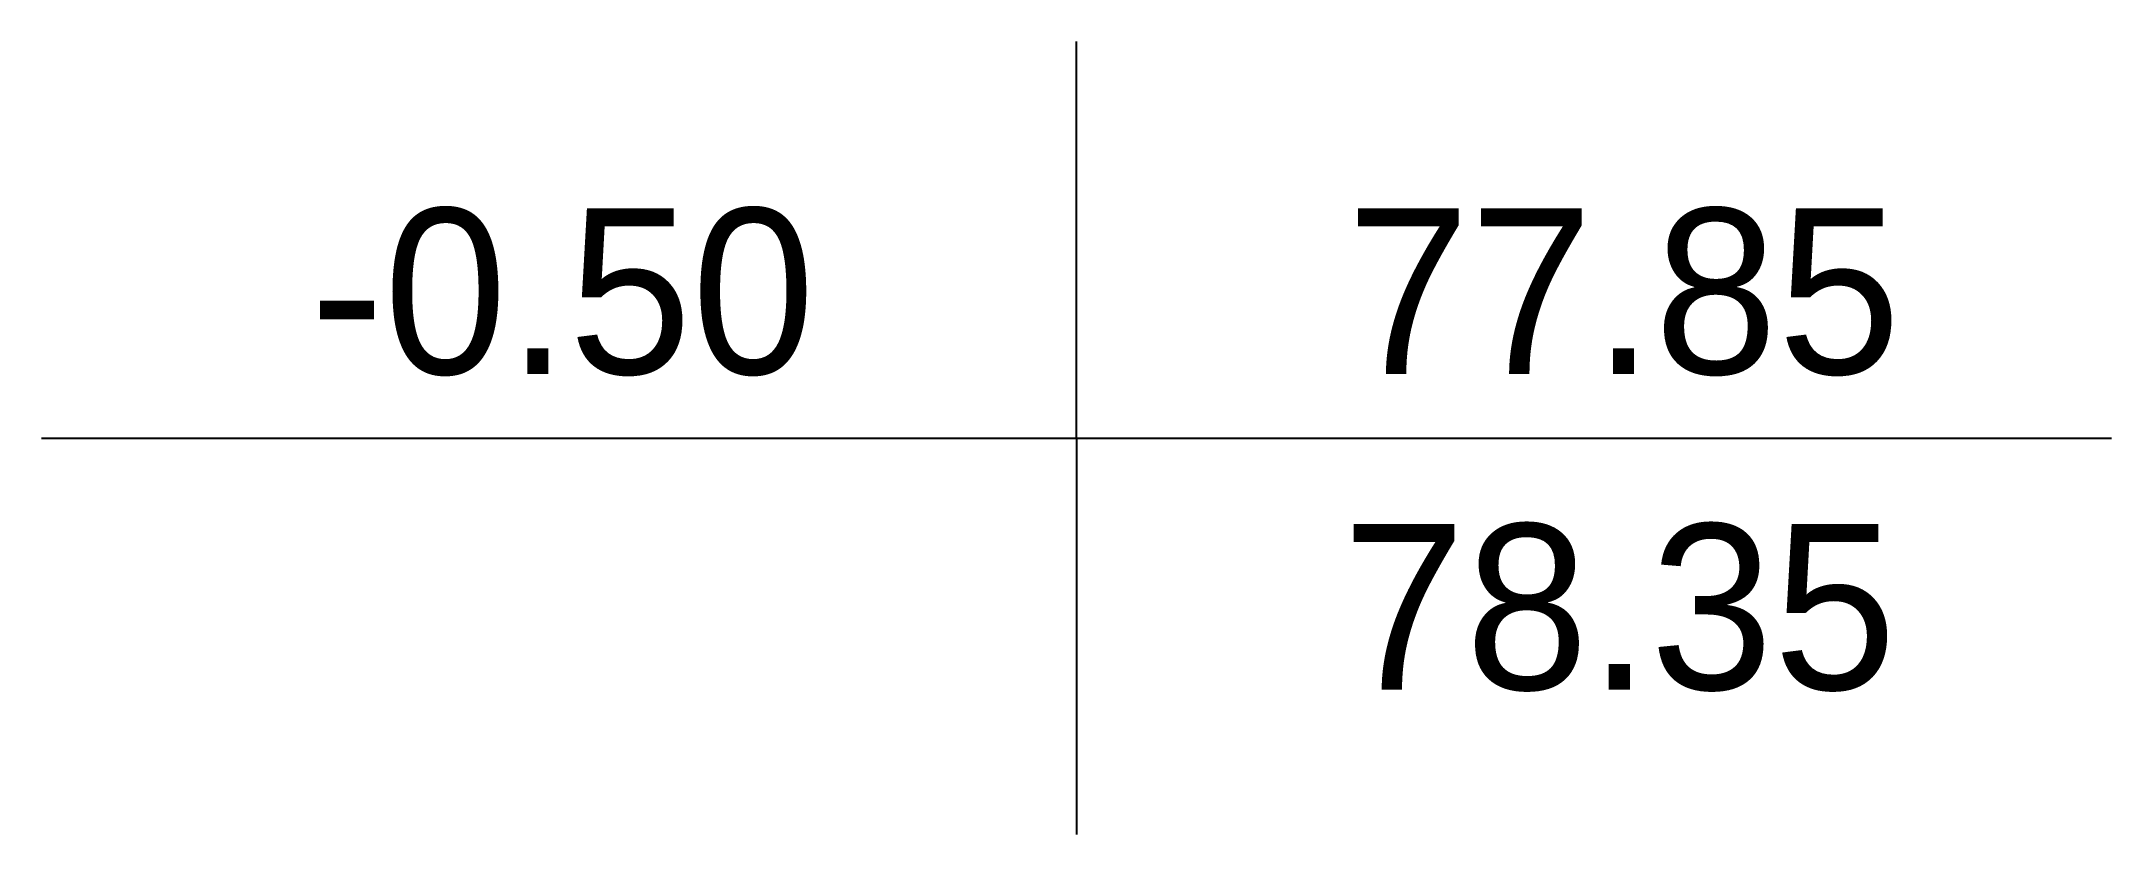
# Model space of a CAD drawing. Header units: metres. Extents: x -1226 to 1274, y -464 to 493.
import ezdxf

# ---------------------------------------------------------------- set-up
doc = ezdxf.new("R2010")
doc.units = ezdxf.units.M

msp = doc.modelspace()

# ---------------------------------------------------------------- linework, layer by layer
for p, q in [((23.75, 14.2), (23.75, 492.9)), ((-1226.25, 14.2), (1273.75, 14.2)), ((23.75, 14.2), (23.75, -464.5))]:
    msp.add_line(p, q)

# ---------------------------------------------------------------- texts
for s, p in [('-0.50', (-901.77, 91.41)), ('77.85', (349.79, 91.41)), ('78.35', (344.64, -289.49))]:
    msp.add_text(s, height=200).set_placement(p)

doc.saveas('drawing.dxf')
